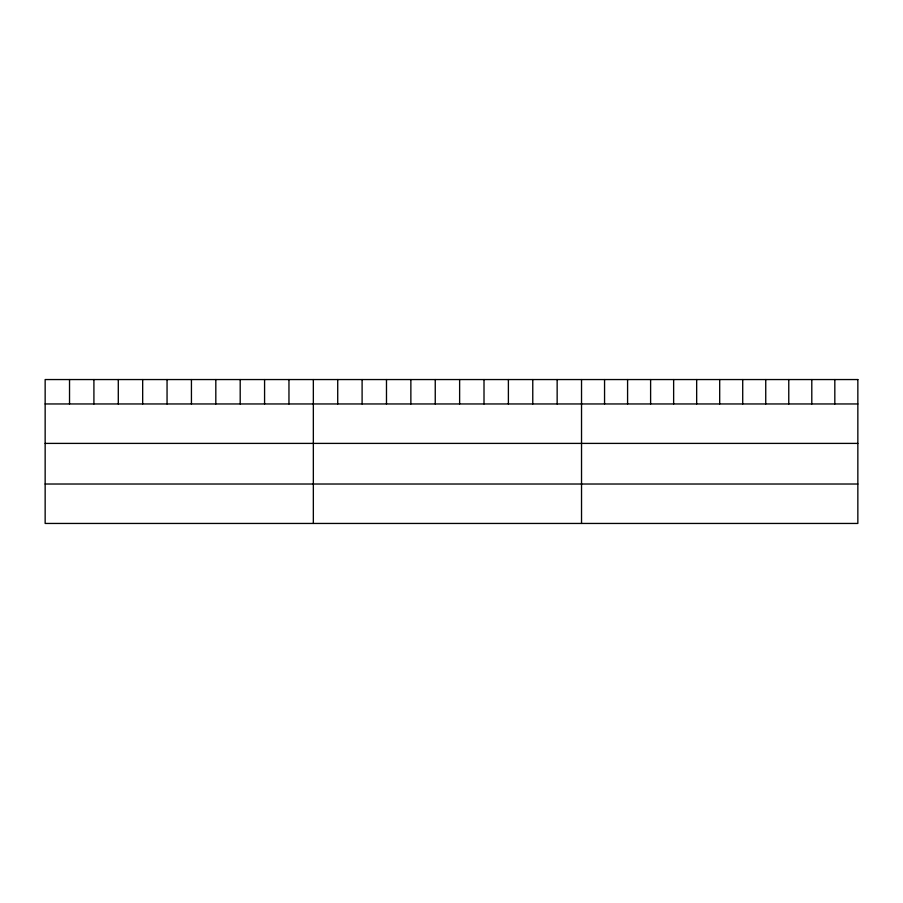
<?xml version="1.0" encoding="UTF-8"?>
<svg xmlns="http://www.w3.org/2000/svg" width="903" height="903" viewBox="0 0 903 903"><rect width="100%" height="100%" fill="white"/><g stroke="black" fill="none" stroke-linecap="round" stroke-linejoin="round"><path stroke-width="1.35" d="M45.15 403.957L857.85 403.957M45.15 443.396L857.85 443.396M45.15 484.019L857.85 484.019M834.823 379.553L834.823 403.957M811.797 379.553L811.797 403.957M788.77 379.553L788.77 403.957M765.744 379.553L765.744 403.957M742.717 379.553L742.717 403.957M719.691 379.553L719.691 403.957M696.664 379.553L696.664 403.957M673.638 379.553L673.638 403.957M650.611 379.553L650.611 403.957M627.585 379.553L627.585 403.957M604.558 379.553L604.558 403.957M581.532 379.553L581.532 523.447M557.151 379.553L557.151 403.957M532.77 379.553L532.77 403.957M508.389 379.553L508.389 403.957M484.008 379.553L484.008 403.957M459.627 379.553L459.627 403.957M435.246 379.553L435.246 403.957M410.865 379.553L410.865 403.957M386.484 379.553L386.484 403.957M362.103 379.553L362.103 403.957M337.722 379.553L337.722 403.957M313.341 379.553L313.341 523.447M288.96 379.553L288.96 403.957M264.579 379.553L264.579 403.957M240.198 379.553L240.198 403.957M215.817 379.553L215.817 403.957M191.436 379.553L191.436 403.957M167.055 379.553L167.055 403.957M142.674 379.553L142.674 403.957M118.293 379.553L118.293 403.957M93.912 379.553L93.912 403.957M69.531 379.553L69.531 403.957M857.85 379.553L45.15 379.553L45.15 523.447L857.85 523.447L857.85 379.553"/></g></svg>
